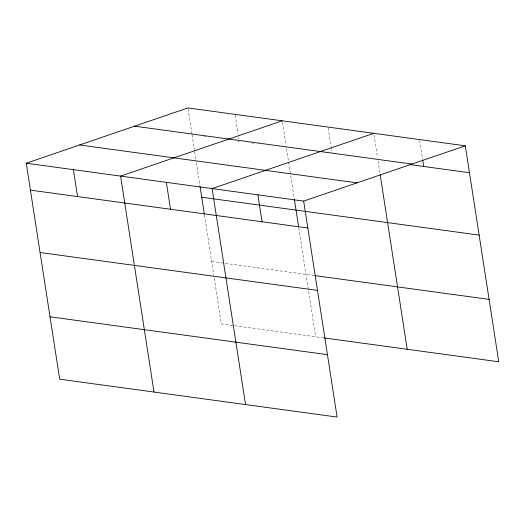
<?xml version="1.0" encoding="UTF-8"?>
<svg xmlns="http://www.w3.org/2000/svg" width="525" height="525" viewBox="0 0 525 525"><rect width="100%" height="100%" fill="white"/><g stroke="black" fill="none" stroke-linecap="round" stroke-linejoin="round"><path stroke-width="0.39" stroke-dasharray="2.62 1.97" d="M204.054 136.48L205.656 136.697M237.628 141.061L239.229 141.284M252.013 143.03L253.614 143.246M211.673 261.509L314.029 275.487M323.682 337.877L221.333 323.899L213.931 276.098M419.665 140.352L422.605 159.351M374.017 134.899L377.567 157.848M378.059 161.031L380.067 173.998M328.118 127.851L331.058 146.849M331.183 147.643L331.918 152.388M282.47 122.397L286.02 145.346M286.512 148.529L294.289 198.765M298.784 227.784L315.656 336.781M235.18 115.165L238.127 134.157M238.613 137.327L238.862 138.908M188.022 108.721L191.822 133.258M192.065 134.84L194.572 151.049M194.703 151.856L195.832 159.147M196.33 162.389L199.966 185.889M204.461 214.909L213.806 275.284"/><path stroke-width="0.79" d="M26.25 163.222L303.667 201.101L337.102 417.067L59.686 379.188L26.25 163.222L187.898 107.933L465.314 145.812L498.75 361.777L324.489 337.982M282.22 120.809L120.573 176.098L154.002 392.063M373.767 133.311L212.12 188.6L245.556 404.565M303.667 201.101L465.314 145.812M134.558 126.177L411.974 164.056M410.058 164.607L469.481 172.725M79.597 144.972L357.013 182.857M201.725 197.229L479.141 235.115M30.417 190.129L307.834 228.014M314.829 275.599L489.09 299.388M40.077 252.518L317.494 290.397M50.026 316.798L327.442 354.677M422.73 160.138L423.708 166.471M380.192 174.805L407.203 349.276M294.413 199.579L298.659 226.984M257.893 194.854L262.06 221.76M200.091 186.697L204.337 214.102M166.346 182.352L170.513 209.258M73.408 169.66L77.575 196.573"/></g></svg>
